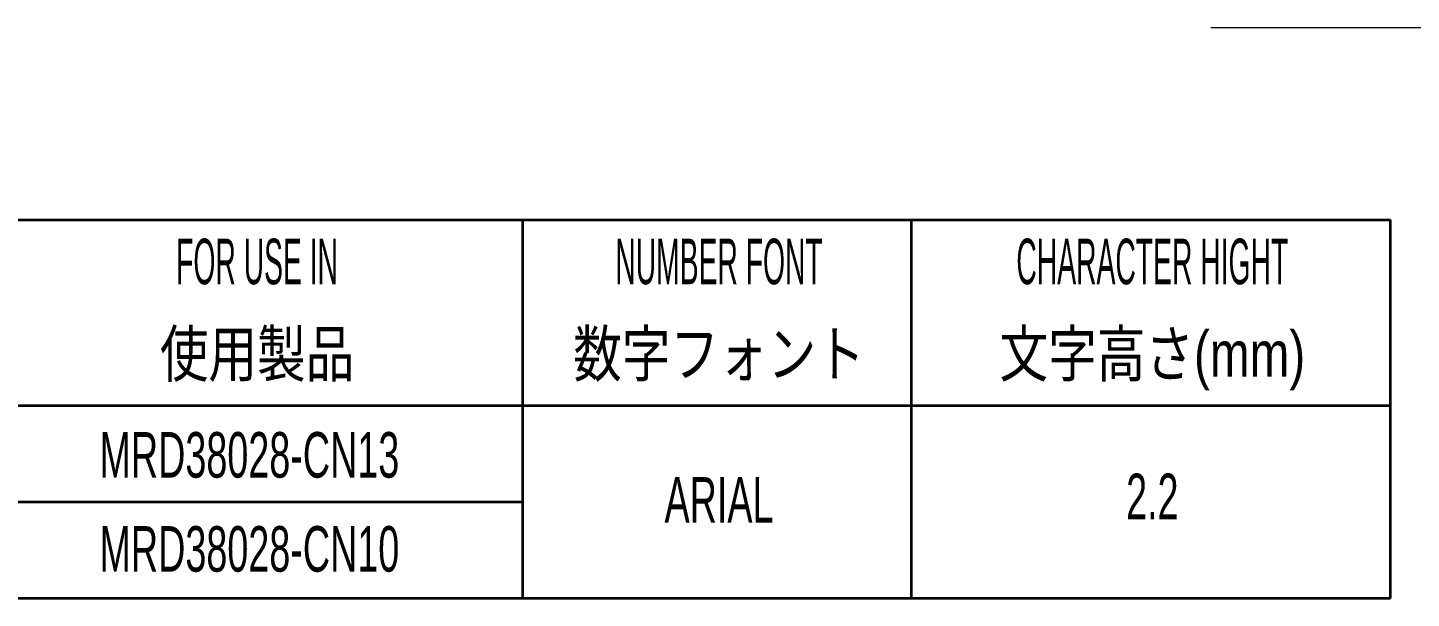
# Model space of a CAD drawing. Header units: millimetres. Extents: x 7 to 413, y 10 to 287.
# Drawn here: x 140.6 to 214.2, y 178.1 to 208.4 of the extents above; entities that cross this region are included whole.
import ezdxf
from ezdxf.enums import TextEntityAlignment as Align

# ---------------------------------------------------------------- set-up
doc = ezdxf.new("R2010")
doc.units = ezdxf.units.MM
doc.layers.add('GR01_バルーン', color=7, linetype='Continuous')
doc.layers.add('表題、部品表', color=7, linetype='Continuous')
doc.styles.add('HG丸ｺﾞｼｯｸM-PRO', font='')
doc.styles.get('HG丸ｺﾞｼｯｸM-PRO').set_extended_font_data('HG丸ｺﾞｼｯｸM-PRO')

msp = doc.modelspace()

# ---------------------------------------------------------------- linework, layer by layer
at = {"layer": 'GR01_バルーン', "color": 7, "linetype": 'Continuous', "lineweight": 13}
msp.add_line((290.03, 208.428), (203.516, 208.428), dxfattribs=at)
at = {"layer": '表題、部品表', "color": 3, "linetype": 'Continuous', "lineweight": 35}
for p, q in [((41.914, 198.213), (213.073, 198.213)), ((166.914, 178.085), (166.914, 198.213)), ((187.593, 178.085), (187.593, 198.213)), ((213.073, 178.085), (213.073, 198.213)), ((41.914, 188.341), (213.073, 188.341)), ((41.914, 183.213), (166.914, 183.213)), ((41.914, 178.085), (213.073, 178.085))]:
    msp.add_line(p, q, dxfattribs=at)

# ---------------------------------------------------------------- texts
at = {"layer": '表題、部品表', "color": 3, "linetype": 'Continuous', "lineweight": 35, "style": 'HG丸ｺﾞｼｯｸM-PRO'}
for s, height, width, p in [('FOR USE IN', 2.4218, 0.464398, (152.776, 195.997)), ('NUMBER FONT', 2.42182, 0.464821, (177.354, 195.997)), ('CHARACTER HIGHT', 2.42182, 0.46485, (200.409, 195.997)), ('使用製品', 2.4242, 0.781842, (152.776, 191.086)), ('数字フォント', 2.4242, 0.781842, (177.354, 191.086)), ('文字高さ(mm)', 2.4242, 0.782511, (200.409, 191.086)), ('MRD38028-CN13', 2.42182, 0.619758, (152.368, 185.713)), ('ARIAL', 2.4218, 0.61911, (177.354, 183.321)), ('2.2', 2.4218, 0.618723, (200.409, 183.503)), ('MRD38028-CN10', 2.42182, 0.619758, (152.368, 180.713))]:
    msp.add_text(s, height=height, dxfattribs=dict(at, width=width)).set_placement(p, align=Align.MIDDLE_CENTER)

doc.saveas('drawing.dxf')
